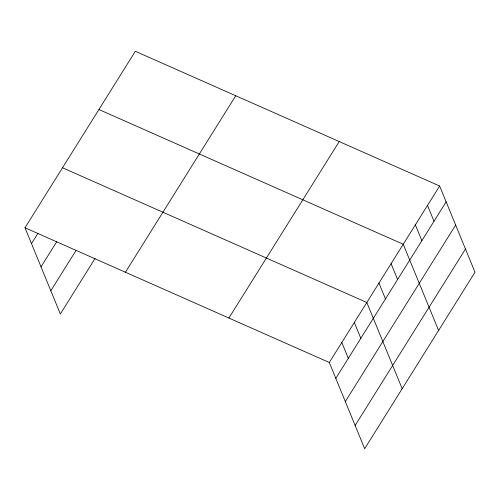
<?xml version="1.0" encoding="UTF-8"?>
<svg xmlns="http://www.w3.org/2000/svg" width="500" height="500" viewBox="0 0 500 500"><rect width="100%" height="100%" fill="white"/><g stroke="black" fill="none" stroke-linecap="round" stroke-linejoin="round"><path stroke-width="0.75" d="M25 227.775L135.331 51.288L439.644 186.012L475 272.225L364.669 448.713L329.306 362.5L25 227.775L60.356 313.988L95.05 258.5M31.494 243.612L37.95 233.287M41.019 266.831L56.75 241.669M50.831 290.763L75.844 250.756M125.425 272.231L235.756 95.744M228.888 318.038L339.219 141.55M329.306 362.5L439.644 186.012M335.806 378.338L446.138 201.85M345.331 401.562L455.662 225.075M355.144 425.487L465.475 249M98.925 109.525L403.231 244.256L438.587 330.469M62.512 167.769L366.819 302.494L402.181 388.706M427.506 205.425L434 221.262M415.369 224.838L421.863 240.675M391.094 263.669L397.587 279.506M378.956 283.081L385.456 298.919M354.319 322.494L360.812 338.331M341.812 342.5L348.306 358.338"/></g></svg>
